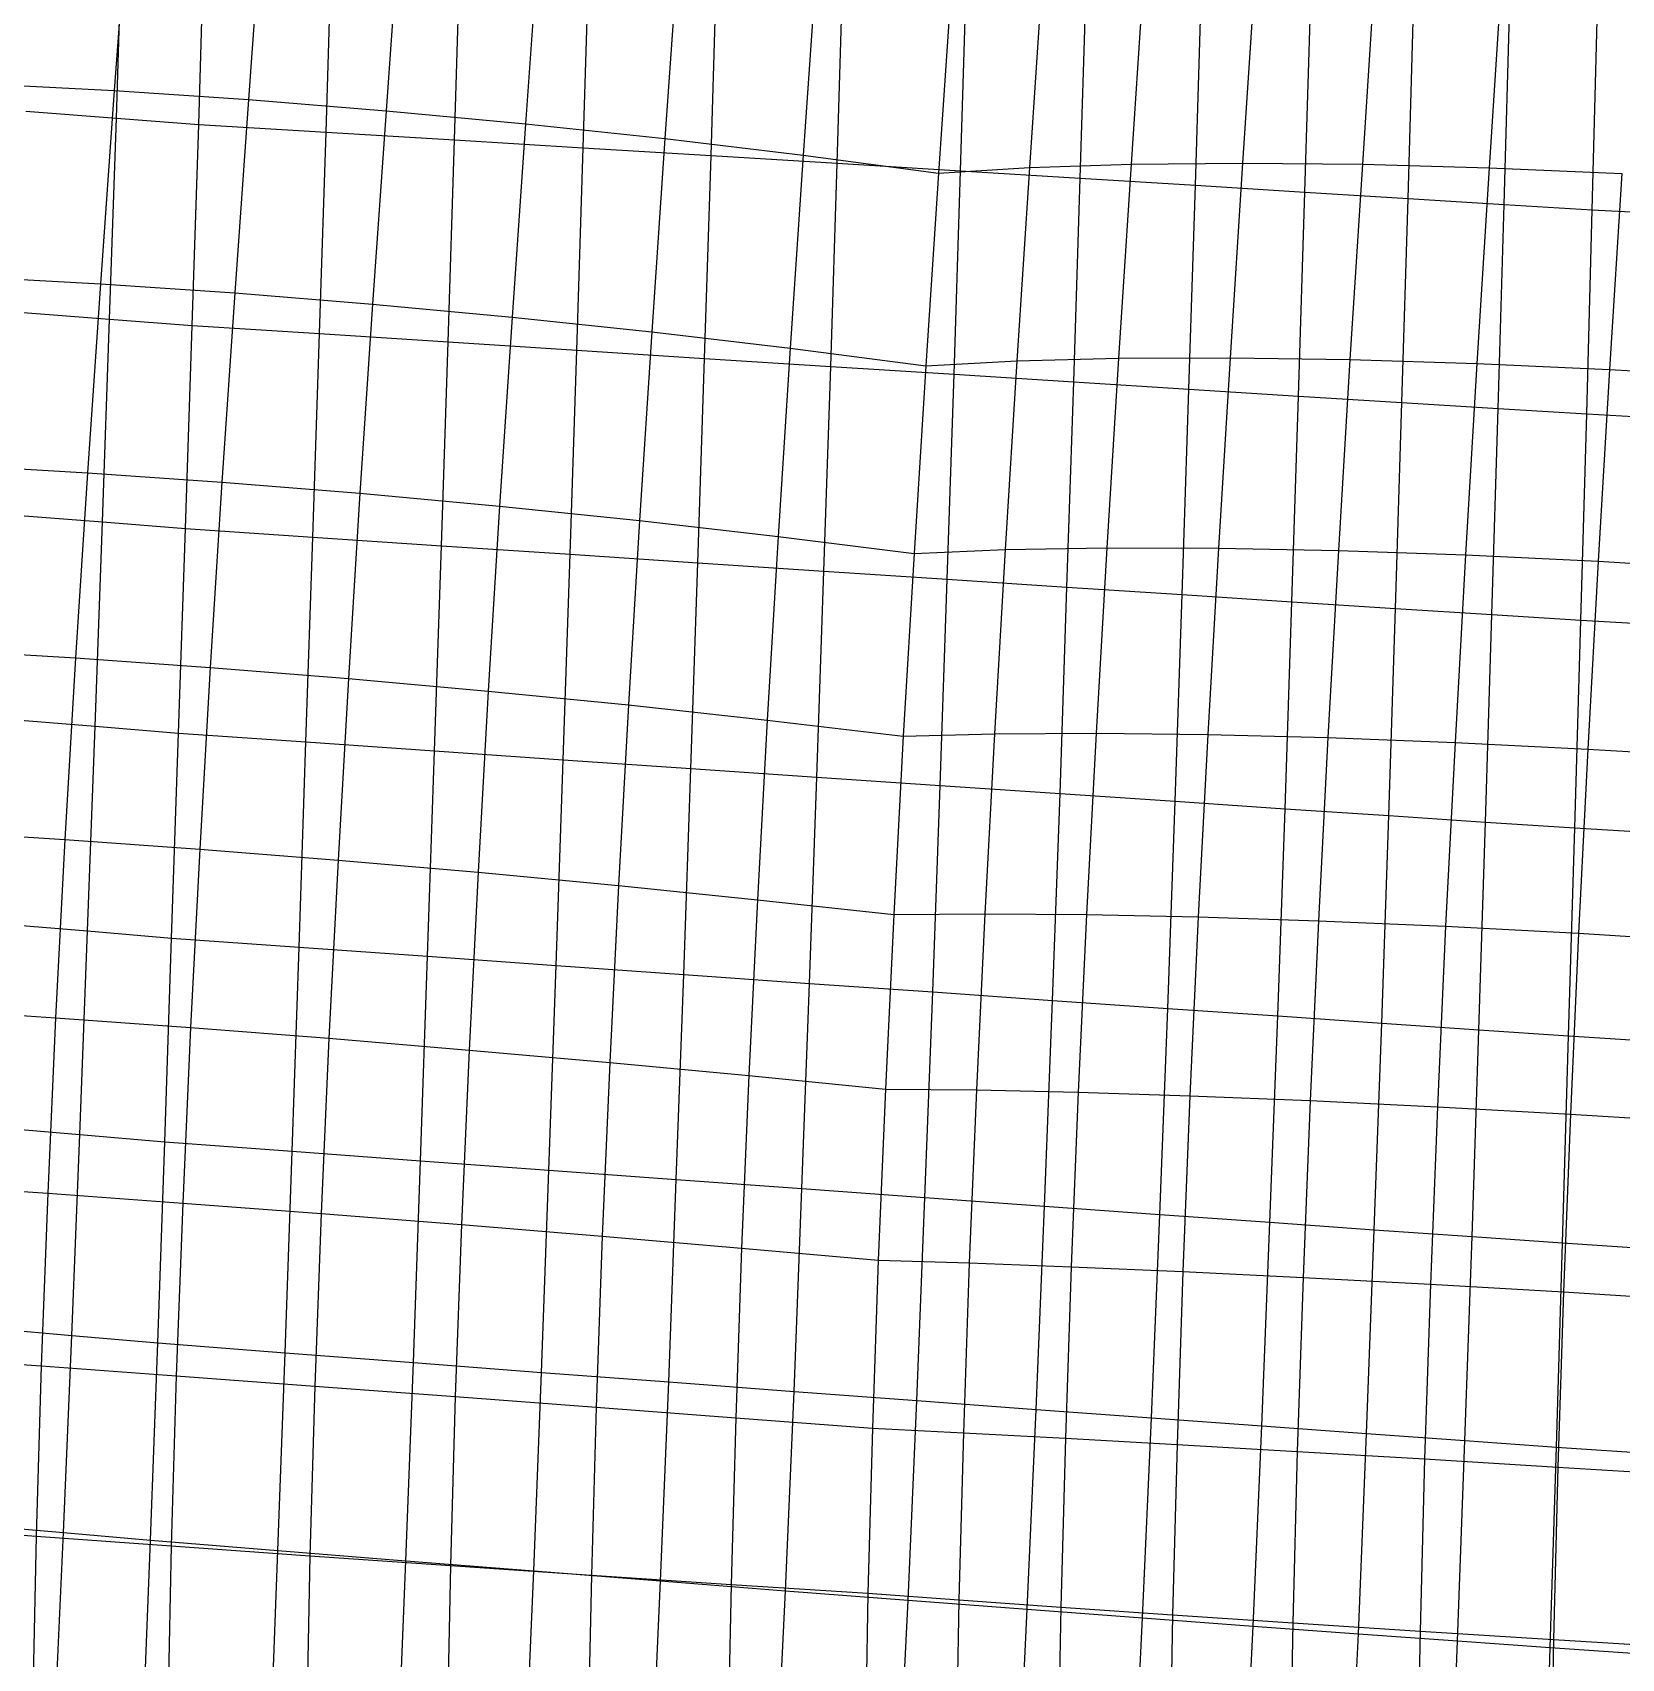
# Model space of a CAD drawing. Extents: x -429 to 429, y -1 to 209.
# Drawn here: x -190.44 to -165.32, y 55.28 to 80.99 of the extents above; entities that cross this region are included whole.
import ezdxf

# ---------------------------------------------------------------- set-up
doc = ezdxf.new("R2010")
doc.units = 0

msp = doc.modelspace()

# ---------------------------------------------------------------- linework, layer by layer
at = {"layer": 'default', "color": 5, "linetype": 'CONTINUOUS'}
for p, q in [((-188.917, 83.18, 8.406), (-189.147, 80.068, 7.979)), ((-186.796, 83.042, 7.758), (-187.024, 79.926, 7.33)), ((-184.623, 82.869, 7.337), (-184.848, 79.75, 6.908)), ((-182.423, 82.664, 7.148), (-182.645, 79.544, 6.719)), ((-180.22, 82.428, 7.194), (-180.439, 79.308, 6.764)), ((-178.038, 82.165, 7.473), (-178.254, 79.046, 7.042)), ((-172.86, 82.038, 4.706), (-173.069, 78.904, 4.271)), ((-171.1, 82.063, 3.322), (-171.308, 78.921, 2.886)), ((-169.208, 82.05, 2.13), (-169.414, 78.902, 1.692)), ((-175.904, 81.877, 7.982), (-176.115, 78.76, 7.552)), ((-175.904, 81.877, 7.982), (-176.115, 78.76, 7.552)), ((-174.467, 81.976, 6.265), (-174.678, 78.85, 5.832)), ((-167.203, 82, 1.141), (-167.408, 78.847, 0.702)), ((-191.194, 80.175, 8.848), (-189.147, 80.068, 7.979)), ((-189.147, 80.068, 7.979), (-189.366, 77.015, 7.579)), ((-189.147, 80.068, 7.979), (-187.024, 79.926, 7.33)), ((-187.024, 79.926, 7.33), (-187.241, 76.87, 6.929)), ((-187.024, 79.926, 7.33), (-184.848, 79.75, 6.908)), ((-184.848, 79.75, 6.908), (-185.062, 76.693, 6.507)), ((-184.848, 79.75, 6.908), (-182.645, 79.544, 6.719)), ((-182.645, 79.544, 6.719), (-182.856, 76.487, 6.317)), ((-182.645, 79.544, 6.719), (-180.439, 79.308, 6.764)), ((-180.439, 79.308, 6.764), (-180.647, 76.253, 6.362)), ((-180.439, 79.308, 6.764), (-178.254, 79.046, 7.042)), ((-178.254, 79.046, 7.042), (-178.458, 75.996, 6.641)), ((-178.254, 79.046, 7.042), (-176.115, 78.76, 7.552)), ((-173.069, 78.904, 4.271), (-171.308, 78.921, 2.886)), ((-171.308, 78.921, 2.886), (-171.506, 75.843, 2.478)), ((-171.308, 78.921, 2.886), (-169.414, 78.902, 1.692)), ((-176.115, 78.76, 7.552), (-176.316, 75.717, 7.151)), ((-176.115, 78.76, 7.552), (-176.316, 75.717, 7.151)), ((-176.115, 78.76, 7.552), (-174.678, 78.85, 5.832)), ((-174.678, 78.85, 5.832), (-174.877, 75.793, 5.429)), ((-174.678, 78.85, 5.832), (-173.069, 78.904, 4.271)), ((-173.069, 78.904, 4.271), (-173.268, 75.835, 3.865)), ((-169.414, 78.902, 1.692), (-169.61, 75.816, 1.282)), ((-169.414, 78.902, 1.692), (-167.408, 78.847, 0.702)), ((-167.408, 78.847, 0.702), (-167.602, 75.755, 0.291)), ((-167.408, 78.847, 0.702), (-165.312, 78.756, -0.072)), ((-165.312, 78.756, -0.072), (-165.504, 75.659, -0.485)), ((-191.416, 77.127, 8.45), (-189.366, 77.015, 7.579)), ((-189.366, 77.015, 7.579), (-189.571, 74.026, 7.217)), ((-189.366, 77.015, 7.579), (-187.241, 76.87, 6.929)), ((-187.241, 76.87, 6.929), (-187.443, 73.878, 6.566)), ((-187.241, 76.87, 6.929), (-185.062, 76.693, 6.507)), ((-185.062, 76.693, 6.507), (-185.262, 73.701, 6.143)), ((-185.062, 76.693, 6.507), (-182.856, 76.487, 6.317)), ((-182.856, 76.487, 6.317), (-183.053, 73.498, 5.953)), ((-182.856, 76.487, 6.317), (-180.647, 76.253, 6.362)), ((-180.647, 76.253, 6.362), (-180.84, 73.27, 5.998)), ((-180.647, 76.253, 6.362), (-178.458, 75.996, 6.641)), ((-178.458, 75.996, 6.641), (-178.648, 73.02, 6.278)), ((-178.458, 75.996, 6.641), (-176.316, 75.717, 7.151)), ((-173.268, 75.835, 3.865), (-171.506, 75.843, 2.478)), ((-171.506, 75.843, 2.478), (-171.69, 72.834, 2.108)), ((-171.506, 75.843, 2.478), (-169.61, 75.816, 1.282)), ((-176.316, 75.717, 7.151), (-176.502, 72.751, 6.789)), ((-176.316, 75.717, 7.151), (-176.502, 72.751, 6.789)), ((-176.316, 75.717, 7.151), (-174.877, 75.793, 5.429)), ((-174.877, 75.793, 5.429), (-175.063, 72.811, 5.064)), ((-174.877, 75.793, 5.429), (-173.268, 75.835, 3.865)), ((-173.268, 75.835, 3.865), (-173.453, 72.838, 3.498)), ((-169.61, 75.816, 1.282), (-169.793, 72.796, 0.91)), ((-169.61, 75.816, 1.282), (-167.602, 75.755, 0.291)), ((-167.602, 75.755, 0.291), (-167.784, 72.727, -0.083)), ((-167.602, 75.755, 0.291), (-165.504, 75.659, -0.485)), ((-165.504, 75.659, -0.485), (-165.684, 72.627, -0.859)), ((-165.504, 75.659, -0.485), (-163.34, 75.531, -1.035)), ((-191.623, 74.144, 8.089), (-189.571, 74.026, 7.217)), ((-189.571, 74.026, 7.217), (-189.758, 71.098, 6.9)), ((-189.571, 74.026, 7.217), (-187.443, 73.878, 6.566)), ((-187.443, 73.878, 6.566), (-187.628, 70.948, 6.248)), ((-187.443, 73.878, 6.566), (-185.262, 73.701, 6.143)), ((-185.262, 73.701, 6.143), (-185.445, 70.772, 5.824)), ((-185.262, 73.701, 6.143), (-183.053, 73.498, 5.953)), ((-183.053, 73.498, 5.953), (-183.233, 70.573, 5.635)), ((-183.053, 73.498, 5.953), (-180.84, 73.27, 5.998)), ((-180.84, 73.27, 5.998), (-181.017, 70.354, 5.68)), ((-180.84, 73.27, 5.998), (-178.648, 73.02, 6.278)), ((-178.648, 73.02, 6.278), (-178.822, 70.115, 5.961)), ((-178.648, 73.02, 6.278), (-176.502, 72.751, 6.789)), ((-176.502, 72.751, 6.789), (-176.671, 69.861, 6.473)), ((-176.502, 72.751, 6.789), (-176.671, 69.861, 6.473)), ((-176.502, 72.751, 6.789), (-175.063, 72.811, 5.064)), ((-175.063, 72.811, 5.064), (-175.232, 69.9, 4.745)), ((-175.063, 72.811, 5.064), (-173.453, 72.838, 3.498)), ((-173.453, 72.838, 3.498), (-173.622, 69.909, 3.176)), ((-173.453, 72.838, 3.498), (-171.69, 72.834, 2.108)), ((-171.69, 72.834, 2.108), (-171.858, 69.889, 1.784)), ((-171.69, 72.834, 2.108), (-169.793, 72.796, 0.91)), ((-169.793, 72.796, 0.91), (-169.96, 69.84, 0.584)), ((-169.793, 72.796, 0.91), (-167.784, 72.727, -0.083)), ((-167.784, 72.727, -0.083), (-167.949, 69.763, -0.41)), ((-167.784, 72.727, -0.083), (-165.684, 72.627, -0.859)), ((-165.684, 72.627, -0.859), (-165.848, 69.657, -1.187)), ((-165.684, 72.627, -0.859), (-163.518, 72.497, -1.41)), ((-191.812, 71.222, 7.773), (-189.758, 71.098, 6.9)), ((-189.758, 71.098, 6.9), (-189.926, 68.227, 6.633)), ((-189.758, 71.098, 6.9), (-187.628, 70.948, 6.248)), ((-187.628, 70.948, 6.248), (-187.794, 68.075, 5.981)), ((-187.628, 70.948, 6.248), (-185.445, 70.772, 5.824)), ((-185.445, 70.772, 5.824), (-185.608, 67.902, 5.557)), ((-185.445, 70.772, 5.824), (-183.233, 70.573, 5.635)), ((-183.233, 70.573, 5.635), (-183.394, 67.709, 5.367)), ((-183.233, 70.573, 5.635), (-181.017, 70.354, 5.68)), ((-181.017, 70.354, 5.68), (-181.175, 67.5, 5.414)), ((-181.017, 70.354, 5.68), (-178.822, 70.115, 5.961)), ((-178.822, 70.115, 5.961), (-178.976, 67.276, 5.695)), ((-178.822, 70.115, 5.961), (-176.671, 69.861, 6.473)), ((-176.671, 69.861, 6.473), (-176.823, 67.04, 6.209)), ((-176.671, 69.861, 6.473), (-176.823, 67.04, 6.209)), ((-176.671, 69.861, 6.473), (-175.232, 69.9, 4.745)), ((-175.232, 69.9, 4.745), (-175.384, 67.054, 4.478)), ((-175.232, 69.9, 4.745), (-173.622, 69.909, 3.176)), ((-173.622, 69.909, 3.176), (-173.773, 67.043, 2.907)), ((-173.622, 69.909, 3.176), (-171.858, 69.889, 1.784)), ((-171.858, 69.889, 1.784), (-172.008, 67.006, 1.513)), ((-171.858, 69.889, 1.784), (-169.96, 69.84, 0.584)), ((-169.96, 69.84, 0.584), (-170.109, 66.943, 0.311)), ((-169.96, 69.84, 0.584), (-167.949, 69.763, -0.41)), ((-167.949, 69.763, -0.41), (-168.098, 66.856, -0.684)), ((-167.949, 69.763, -0.41), (-165.848, 69.657, -1.187)), ((-165.848, 69.657, -1.187), (-165.995, 66.746, -1.462)), ((-165.848, 69.657, -1.187), (-163.68, 69.526, -1.739)), ((-191.981, 68.356, 7.507), (-189.926, 68.227, 6.633)), ((-189.926, 68.227, 6.633), (-190.073, 65.408, 6.422)), ((-189.926, 68.227, 6.633), (-187.794, 68.075, 5.981)), ((-187.794, 68.075, 5.981), (-187.939, 65.254, 5.769)), ((-187.794, 68.075, 5.981), (-185.608, 67.902, 5.557)), ((-185.608, 67.902, 5.557), (-185.752, 65.084, 5.345)), ((-185.608, 67.902, 5.557), (-183.394, 67.709, 5.367)), ((-183.394, 67.709, 5.367), (-183.535, 64.899, 5.156)), ((-183.394, 67.709, 5.367), (-181.175, 67.5, 5.414)), ((-181.175, 67.5, 5.414), (-181.313, 64.702, 5.203)), ((-181.175, 67.5, 5.414), (-178.976, 67.276, 5.695)), ((-178.976, 67.276, 5.695), (-179.112, 64.495, 5.485)), ((-178.976, 67.276, 5.695), (-176.823, 67.04, 6.209)), ((-176.823, 67.04, 6.209), (-176.955, 64.28, 6.001)), ((-176.823, 67.04, 6.209), (-176.955, 64.28, 6.001)), ((-176.823, 67.04, 6.209), (-175.384, 67.054, 4.478)), ((-175.384, 67.054, 4.478), (-175.516, 64.267, 4.267)), ((-175.384, 67.054, 4.478), (-173.773, 67.043, 2.907)), ((-173.773, 67.043, 2.907), (-173.905, 64.233, 2.693)), ((-173.773, 67.043, 2.907), (-172.008, 67.006, 1.513)), ((-172.008, 67.006, 1.513), (-172.14, 64.177, 1.297)), ((-172.008, 67.006, 1.513), (-170.109, 66.943, 0.311)), ((-170.109, 66.943, 0.311), (-170.24, 64.1, 0.094)), ((-170.109, 66.943, 0.311), (-168.098, 66.856, -0.684)), ((-168.098, 66.856, -0.684), (-168.228, 64.003, -0.902)), ((-168.098, 66.856, -0.684), (-165.995, 66.746, -1.462)), ((-165.995, 66.746, -1.462), (-166.124, 63.886, -1.681)), ((-165.995, 66.746, -1.462), (-163.826, 66.612, -2.015)), ((-192.129, 65.543, 7.297), (-190.073, 65.408, 6.422)), ((-190.073, 65.408, 6.422), (-190.198, 62.634, 6.268)), ((-190.073, 65.408, 6.422), (-187.939, 65.254, 5.769)), ((-187.939, 65.254, 5.769), (-188.063, 62.479, 5.615)), ((-187.939, 65.254, 5.769), (-185.752, 65.084, 5.345)), ((-185.752, 65.084, 5.345), (-185.874, 62.313, 5.191)), ((-185.752, 65.084, 5.345), (-183.535, 64.899, 5.156)), ((-183.535, 64.899, 5.156), (-183.655, 62.138, 5.002)), ((-183.535, 64.899, 5.156), (-181.313, 64.702, 5.203)), ((-181.313, 64.702, 5.203), (-181.431, 61.955, 5.05)), ((-181.313, 64.702, 5.203), (-179.112, 64.495, 5.485)), ((-179.112, 64.495, 5.485), (-179.227, 61.766, 5.333)), ((-179.112, 64.495, 5.485), (-176.955, 64.28, 6.001)), ((-176.955, 64.28, 6.001), (-177.067, 61.574, 5.85)), ((-176.955, 64.28, 6.001), (-177.067, 61.574, 5.85)), ((-176.955, 64.28, 6.001), (-175.516, 64.267, 4.267)), ((-175.516, 64.267, 4.267), (-175.628, 61.532, 4.114)), ((-175.516, 64.267, 4.267), (-173.905, 64.233, 2.693)), ((-173.905, 64.233, 2.693), (-174.017, 61.473, 2.538)), ((-173.905, 64.233, 2.693), (-172.14, 64.177, 1.297)), ((-172.14, 64.177, 1.297), (-172.252, 61.397, 1.141)), ((-172.14, 64.177, 1.297), (-170.24, 64.1, 0.094)), ((-170.24, 64.1, 0.094), (-170.352, 61.304, -0.063)), ((-170.24, 64.1, 0.094), (-168.228, 64.003, -0.902)), ((-168.228, 64.003, -0.902), (-168.338, 61.196, -1.061)), ((-168.228, 64.003, -0.902), (-166.124, 63.886, -1.681)), ((-166.124, 63.886, -1.681), (-166.234, 61.074, -1.84)), ((-166.124, 63.886, -1.681), (-163.953, 63.752, -2.234)), ((-192.255, 62.776, 7.144), (-190.198, 62.634, 6.268)), ((-190.198, 62.634, 6.268), (-190.301, 59.904, 6.176)), ((-190.198, 62.634, 6.268), (-188.063, 62.479, 5.615)), ((-188.063, 62.479, 5.615), (-188.165, 59.748, 5.522)), ((-188.063, 62.479, 5.615), (-185.874, 62.313, 5.191)), ((-185.874, 62.313, 5.191), (-185.974, 59.587, 5.098)), ((-185.874, 62.313, 5.191), (-183.655, 62.138, 5.002)), ((-183.655, 62.138, 5.002), (-183.754, 59.421, 4.909)), ((-183.655, 62.138, 5.002), (-181.431, 61.955, 5.05)), ((-181.431, 61.955, 5.05), (-181.528, 59.253, 4.957)), ((-181.431, 61.955, 5.05), (-179.227, 61.766, 5.333)), ((-179.227, 61.766, 5.333), (-179.321, 59.085, 5.242)), ((-179.227, 61.766, 5.333), (-177.067, 61.574, 5.85)), ((-177.067, 61.574, 5.85), (-177.159, 58.918, 5.759)), ((-177.067, 61.574, 5.85), (-177.159, 58.918, 5.759)), ((-177.067, 61.574, 5.85), (-175.628, 61.532, 4.114)), ((-175.628, 61.532, 4.114), (-175.72, 58.846, 4.021)), ((-175.628, 61.532, 4.114), (-174.017, 61.473, 2.538)), ((-174.017, 61.473, 2.538), (-174.109, 58.76, 2.445)), ((-174.017, 61.473, 2.538), (-172.252, 61.397, 1.141)), ((-172.252, 61.397, 1.141), (-172.344, 58.662, 1.046)), ((-172.252, 61.397, 1.141), (-170.352, 61.304, -0.063)), ((-170.352, 61.304, -0.063), (-170.443, 58.553, -0.159)), ((-170.352, 61.304, -0.063), (-168.338, 61.196, -1.061)), ((-168.338, 61.196, -1.061), (-168.429, 58.433, -1.157)), ((-168.338, 61.196, -1.061), (-166.234, 61.074, -1.84)), ((-166.234, 61.074, -1.84), (-166.324, 58.305, -1.937)), ((-166.234, 61.074, -1.84), (-164.061, 60.939, -2.393)), ((-192.359, 60.052, 7.052), (-190.301, 59.904, 6.176)), ((-190.301, 59.904, 6.176), (-190.381, 57.215, 6.145)), ((-190.301, 59.904, 6.176), (-188.165, 59.748, 5.522)), ((-188.165, 59.748, 5.522), (-188.244, 57.058, 5.492)), ((-188.165, 59.748, 5.522), (-185.974, 59.587, 5.098)), ((-185.974, 59.587, 5.098), (-186.052, 56.902, 5.068)), ((-185.974, 59.587, 5.098), (-183.754, 59.421, 4.909)), ((-183.754, 59.421, 4.909), (-183.83, 56.747, 4.879)), ((-183.754, 59.421, 4.909), (-181.528, 59.253, 4.957)), ((-181.528, 59.253, 4.957), (-181.603, 56.596, 4.927)), ((-181.528, 59.253, 4.957), (-179.321, 59.085, 5.242)), ((-179.321, 59.085, 5.242), (-179.395, 56.45, 5.211)), ((-179.321, 59.085, 5.242), (-177.159, 58.918, 5.759)), ((-177.159, 58.918, 5.759), (-177.23, 56.31, 5.729)), ((-177.159, 58.918, 5.759), (-177.23, 56.31, 5.729)), ((-177.159, 58.918, 5.759), (-175.72, 58.846, 4.021)), ((-175.72, 58.846, 4.021), (-175.792, 56.205, 3.991)), ((-175.72, 58.846, 4.021), (-174.109, 58.76, 2.445)), ((-174.109, 58.76, 2.445), (-174.181, 56.091, 2.413)), ((-174.109, 58.76, 2.445), (-172.344, 58.662, 1.046)), ((-172.344, 58.662, 1.046), (-172.415, 55.97, 1.014)), ((-172.344, 58.662, 1.046), (-170.443, 58.553, -0.159)), ((-170.443, 58.553, -0.159), (-170.514, 55.843, -0.191)), ((-170.443, 58.553, -0.159), (-168.429, 58.433, -1.157)), ((-168.429, 58.433, -1.157), (-168.5, 55.712, -1.189)), ((-168.429, 58.433, -1.157), (-166.324, 58.305, -1.937)), ((-166.324, 58.305, -1.937), (-166.394, 55.578, -1.969)), ((-166.324, 58.305, -1.937), (-164.15, 58.17, -2.49)), ((-192.44, 57.369, 7.022), (-190.381, 57.215, 6.145)), ((-190.381, 57.215, 6.145), (-190.438, 54.564, 6.179)), ((-190.381, 57.215, 6.145), (-188.244, 57.058, 5.492)), ((-188.244, 57.058, 5.492), (-188.3, 54.407, 5.525)), ((-188.244, 57.058, 5.492), (-186.052, 56.902, 5.068)), ((-186.052, 56.902, 5.068), (-186.107, 54.256, 5.101)), ((-186.052, 56.902, 5.068), (-183.83, 56.747, 4.879)), ((-183.83, 56.747, 4.879), (-183.885, 54.114, 4.912)), ((-183.83, 56.747, 4.879), (-181.603, 56.596, 4.927)), ((-181.603, 56.596, 4.927), (-181.656, 53.98, 4.96)), ((-181.603, 56.596, 4.927), (-179.395, 56.45, 5.211)), ((-179.395, 56.45, 5.211), (-179.446, 53.857, 5.244)), ((-179.395, 56.45, 5.211), (-177.23, 56.31, 5.729)), ((-177.23, 56.31, 5.729), (-177.28, 53.747, 5.761)), ((-177.23, 56.31, 5.729), (-177.28, 53.747, 5.761)), ((-177.23, 56.31, 5.729), (-175.792, 56.205, 3.991)), ((-175.792, 56.205, 3.991), (-175.842, 53.607, 4.024)), ((-175.792, 56.205, 3.991), (-174.181, 56.091, 2.413)), ((-174.181, 56.091, 2.413), (-174.231, 53.464, 2.446)), ((-174.181, 56.091, 2.413), (-172.415, 55.97, 1.014)), ((-172.415, 55.97, 1.014), (-172.465, 53.319, 1.048)), ((-172.415, 55.97, 1.014), (-170.514, 55.843, -0.191)), ((-170.514, 55.843, -0.191), (-170.565, 53.174, -0.158)), ((-170.514, 55.843, -0.191), (-168.5, 55.712, -1.189)), ((-168.5, 55.712, -1.189), (-168.55, 53.031, -1.156)), ((-168.5, 55.712, -1.189), (-166.394, 55.578, -1.969)), ((-166.394, 55.578, -1.969), (-166.443, 52.891, -1.935)), ((-166.394, 55.578, -1.969), (-164.219, 55.443, -2.522))]:
    msp.add_line(p, q, dxfattribs=at)
at = {"layer": 'default', "color": 3, "linetype": 'CONTINUOUS'}
for p, q in [((-189.112, 79.632, 48.87), (-189.012, 82.777, 48.897)), ((-187.81, 79.532, 47.351), (-187.715, 82.675, 47.372)), ((-187.81, 79.532, 47.351), (-187.715, 82.675, 47.372)), ((-185.798, 79.41, 47.664), (-185.704, 82.563, 47.693)), ((-183.767, 79.287, 47.801), (-183.673, 82.449, 47.835)), ((-181.732, 79.163, 47.759), (-181.638, 82.333, 47.798)), ((-179.71, 79.04, 47.539), (-179.615, 82.217, 47.581)), ((-177.716, 78.918, 47.142), (-177.62, 82.101, 47.186)), ((-175.765, 78.798, 46.573), (-175.669, 81.986, 46.617)), ((-173.873, 78.682, 45.834), (-173.777, 81.874, 45.878)), ((-172.054, 78.571, 44.932), (-171.958, 81.764, 44.974)), ((-170.322, 78.464, 43.874), (-170.227, 81.659, 43.913)), ((-168.69, 78.363, 42.668), (-168.598, 81.558, 42.702)), ((-167.172, 78.269, 41.323), (-167.083, 81.463, 41.353)), ((-165.778, 78.183, 39.85), (-165.694, 81.375, 39.874)), ((-165.778, 78.183, 39.85), (-165.694, 81.375, 39.874)), ((-190.543, 79.74, 50.27), (-189.112, 79.632, 48.87)), ((-189.22, 76.455, 48.827), (-189.112, 79.632, 48.87)), ((-189.112, 79.632, 48.87), (-187.81, 79.532, 47.351)), ((-187.913, 76.355, 47.313), (-187.81, 79.532, 47.351)), ((-187.913, 76.355, 47.313), (-187.81, 79.532, 47.351)), ((-187.81, 79.532, 47.351), (-185.798, 79.41, 47.664)), ((-185.9, 76.225, 47.619), (-185.798, 79.41, 47.664)), ((-185.798, 79.41, 47.664), (-183.767, 79.287, 47.801)), ((-183.868, 76.094, 47.749), (-183.767, 79.287, 47.801)), ((-183.767, 79.287, 47.801), (-181.732, 79.163, 47.759)), ((-181.834, 75.963, 47.703), (-181.732, 79.163, 47.759)), ((-181.732, 79.163, 47.759), (-179.71, 79.04, 47.539)), ((-179.812, 75.834, 47.479), (-179.71, 79.04, 47.539)), ((-179.71, 79.04, 47.539), (-177.716, 78.918, 47.142)), ((-177.819, 75.707, 47.081), (-177.716, 78.918, 47.142)), ((-177.716, 78.918, 47.142), (-175.765, 78.798, 46.573)), ((-175.869, 75.583, 46.511), (-175.765, 78.798, 46.573)), ((-175.765, 78.798, 46.573), (-173.873, 78.682, 45.834)), ((-173.976, 75.463, 45.773), (-173.873, 78.682, 45.834)), ((-173.873, 78.682, 45.834), (-172.054, 78.571, 44.932)), ((-172.157, 75.348, 44.873), (-172.054, 78.571, 44.932)), ((-172.054, 78.571, 44.932), (-170.322, 78.464, 43.874)), ((-170.423, 75.239, 43.818), (-170.322, 78.464, 43.874)), ((-170.322, 78.464, 43.874), (-168.69, 78.363, 42.668)), ((-168.789, 75.137, 42.616), (-168.69, 78.363, 42.668)), ((-168.69, 78.363, 42.668), (-167.172, 78.269, 41.323)), ((-167.266, 75.043, 41.276), (-167.172, 78.269, 41.323)), ((-167.172, 78.269, 41.323), (-165.778, 78.183, 39.85)), ((-165.867, 74.957, 39.808), (-165.778, 78.183, 39.85)), ((-165.867, 74.957, 39.808), (-165.778, 78.183, 39.85)), ((-165.778, 78.183, 39.85), (-163.756, 78.076, 40.259)), ((-190.655, 76.564, 50.222), (-189.22, 76.455, 48.827)), ((-189.333, 73.248, 48.772), (-189.22, 76.455, 48.827)), ((-189.22, 76.455, 48.827), (-187.913, 76.355, 47.313)), ((-188.021, 73.145, 47.263), (-187.913, 76.355, 47.313)), ((-188.021, 73.145, 47.263), (-187.913, 76.355, 47.313)), ((-187.913, 76.355, 47.313), (-185.9, 76.225, 47.619)), ((-186.006, 73.009, 47.562), (-185.9, 76.225, 47.619)), ((-185.9, 76.225, 47.619), (-183.868, 76.094, 47.749)), ((-183.974, 72.872, 47.686), (-183.868, 76.094, 47.749)), ((-183.868, 76.094, 47.749), (-181.834, 75.963, 47.703)), ((-181.94, 72.736, 47.634), (-181.834, 75.963, 47.703)), ((-181.834, 75.963, 47.703), (-179.812, 75.834, 47.479)), ((-179.919, 72.602, 47.408), (-179.812, 75.834, 47.479)), ((-179.812, 75.834, 47.479), (-177.819, 75.707, 47.081)), ((-177.926, 72.47, 47.007), (-177.819, 75.707, 47.081)), ((-177.819, 75.707, 47.081), (-175.869, 75.583, 46.511)), ((-175.976, 72.341, 46.437), (-175.869, 75.583, 46.511)), ((-175.869, 75.583, 46.511), (-173.976, 75.463, 45.773)), ((-174.084, 72.217, 45.7), (-173.976, 75.463, 45.773)), ((-173.976, 75.463, 45.773), (-172.157, 75.348, 44.873)), ((-172.263, 72.099, 44.802), (-172.157, 75.348, 44.873)), ((-172.157, 75.348, 44.873), (-170.423, 75.239, 43.818)), ((-170.528, 71.987, 43.75), (-170.423, 75.239, 43.818)), ((-170.423, 75.239, 43.818), (-168.789, 75.137, 42.616)), ((-168.892, 71.882, 42.552), (-168.789, 75.137, 42.616)), ((-168.789, 75.137, 42.616), (-167.266, 75.043, 41.276)), ((-167.366, 71.785, 41.217), (-167.266, 75.043, 41.276)), ((-167.266, 75.043, 41.276), (-165.867, 74.957, 39.808)), ((-165.961, 71.697, 39.755), (-165.867, 74.957, 39.808)), ((-165.961, 71.697, 39.755), (-165.867, 74.957, 39.808)), ((-165.867, 74.957, 39.808), (-163.844, 74.842, 40.21)), ((-190.772, 73.36, 50.162), (-189.333, 73.248, 48.772)), ((-189.448, 70.017, 48.714), (-189.333, 73.248, 48.772)), ((-189.333, 73.248, 48.772), (-188.021, 73.145, 47.263)), ((-188.13, 69.91, 47.21), (-188.021, 73.145, 47.263)), ((-188.13, 69.91, 47.21), (-188.021, 73.145, 47.263)), ((-188.021, 73.145, 47.263), (-186.006, 73.009, 47.562)), ((-186.115, 69.77, 47.501), (-186.006, 73.009, 47.562)), ((-186.006, 73.009, 47.562), (-183.974, 72.872, 47.686)), ((-184.082, 69.629, 47.619), (-183.974, 72.872, 47.686)), ((-183.974, 72.872, 47.686), (-181.94, 72.736, 47.634)), ((-182.049, 69.489, 47.563), (-181.94, 72.736, 47.634)), ((-181.94, 72.736, 47.634), (-179.919, 72.602, 47.408)), ((-180.028, 69.35, 47.333), (-179.919, 72.602, 47.408)), ((-179.919, 72.602, 47.408), (-177.926, 72.47, 47.007)), ((-178.036, 69.214, 46.93), (-177.926, 72.47, 47.007)), ((-177.926, 72.47, 47.007), (-175.976, 72.341, 46.437)), ((-176.086, 69.081, 46.359), (-175.976, 72.341, 46.437)), ((-175.976, 72.341, 46.437), (-174.084, 72.217, 45.7)), ((-174.194, 68.953, 45.623), (-174.084, 72.217, 45.7)), ((-174.084, 72.217, 45.7), (-172.263, 72.099, 44.802)), ((-172.373, 68.831, 44.727), (-172.263, 72.099, 44.802)), ((-172.263, 72.099, 44.802), (-170.528, 71.987, 43.75)), ((-170.636, 68.714, 43.679), (-170.528, 71.987, 43.75)), ((-170.528, 71.987, 43.75), (-168.892, 71.882, 42.552)), ((-168.997, 68.605, 42.485), (-168.892, 71.882, 42.552)), ((-168.892, 71.882, 42.552), (-167.366, 71.785, 41.217)), ((-167.467, 68.504, 41.155), (-167.366, 71.785, 41.217)), ((-167.366, 71.785, 41.217), (-165.961, 71.697, 39.755)), ((-166.057, 68.412, 39.698), (-165.961, 71.697, 39.755)), ((-166.057, 68.412, 39.698), (-165.961, 71.697, 39.755)), ((-165.961, 71.697, 39.755), (-163.937, 71.577, 40.149)), ((-190.891, 70.134, 50.099), (-189.448, 70.017, 48.714)), ((-189.567, 66.782, 48.653), (-189.448, 70.017, 48.714)), ((-189.448, 70.017, 48.714), (-188.13, 69.91, 47.21)), ((-188.24, 66.669, 47.159), (-188.13, 69.91, 47.21)), ((-188.24, 66.669, 47.159), (-188.13, 69.91, 47.21)), ((-188.13, 69.91, 47.21), (-186.115, 69.77, 47.501)), ((-186.224, 66.525, 47.436), (-186.115, 69.77, 47.501)), ((-186.115, 69.77, 47.501), (-184.082, 69.629, 47.619)), ((-184.192, 66.381, 47.542), (-184.082, 69.629, 47.619)), ((-184.082, 69.629, 47.619), (-182.049, 69.489, 47.563)), ((-182.16, 66.236, 47.476), (-182.049, 69.489, 47.563)), ((-182.049, 69.489, 47.563), (-180.028, 69.35, 47.333)), ((-180.142, 66.094, 47.24), (-180.028, 69.35, 47.333)), ((-180.028, 69.35, 47.333), (-178.036, 69.214, 46.93)), ((-178.152, 65.953, 46.834), (-178.036, 69.214, 46.93)), ((-178.036, 69.214, 46.93), (-176.086, 69.081, 46.359)), ((-176.204, 65.817, 46.262), (-176.086, 69.081, 46.359)), ((-176.086, 69.081, 46.359), (-174.194, 68.953, 45.623)), ((-174.313, 65.684, 45.528), (-174.194, 68.953, 45.623)), ((-174.194, 68.953, 45.623), (-172.373, 68.831, 44.727)), ((-172.491, 65.557, 44.636), (-172.373, 68.831, 44.727)), ((-172.373, 68.831, 44.727), (-170.636, 68.714, 43.679)), ((-170.752, 65.437, 43.594), (-170.636, 68.714, 43.679)), ((-170.636, 68.714, 43.679), (-168.997, 68.605, 42.485)), ((-169.108, 65.323, 42.409), (-168.997, 68.605, 42.485)), ((-168.997, 68.605, 42.485), (-167.467, 68.504, 41.155)), ((-167.572, 65.218, 41.088), (-167.467, 68.504, 41.155)), ((-167.467, 68.504, 41.155), (-166.057, 68.412, 39.698)), ((-166.153, 65.121, 39.643), (-166.057, 68.412, 39.698)), ((-166.153, 65.121, 39.643), (-166.057, 68.412, 39.698)), ((-166.057, 68.412, 39.698), (-164.031, 68.289, 40.084)), ((-191.017, 66.903, 50.028), (-189.567, 66.782, 48.653)), ((-189.69, 63.563, 48.585), (-189.567, 66.782, 48.653)), ((-189.567, 66.782, 48.653), (-188.24, 66.669, 47.159)), ((-188.349, 63.447, 47.107), (-188.24, 66.669, 47.159)), ((-188.349, 63.447, 47.107), (-188.24, 66.669, 47.159)), ((-188.24, 66.669, 47.159), (-186.224, 66.525, 47.436)), ((-186.333, 63.298, 47.363), (-186.224, 66.525, 47.436)), ((-186.224, 66.525, 47.436), (-184.192, 66.381, 47.542)), ((-184.304, 63.149, 47.453), (-184.192, 66.381, 47.542)), ((-184.192, 66.381, 47.542), (-182.16, 66.236, 47.476)), ((-182.275, 63, 47.375), (-182.16, 66.236, 47.476)), ((-182.16, 66.236, 47.476), (-180.142, 66.094, 47.24)), ((-180.26, 62.853, 47.13), (-180.142, 66.094, 47.24)), ((-180.142, 66.094, 47.24), (-178.152, 65.953, 46.834)), ((-178.274, 62.708, 46.719), (-178.152, 65.953, 46.834)), ((-178.152, 65.953, 46.834), (-176.204, 65.817, 46.262)), ((-176.329, 62.567, 46.146), (-176.204, 65.817, 46.262)), ((-176.204, 65.817, 46.262), (-174.313, 65.684, 45.528)), ((-174.439, 62.431, 45.415), (-174.313, 65.684, 45.528)), ((-174.313, 65.684, 45.528), (-172.491, 65.557, 44.636)), ((-172.617, 62.3, 44.529), (-172.491, 65.557, 44.636)), ((-172.491, 65.557, 44.636), (-170.752, 65.437, 43.594)), ((-170.875, 62.176, 43.496), (-170.752, 65.437, 43.594)), ((-170.752, 65.437, 43.594), (-169.108, 65.323, 42.409)), ((-169.226, 62.058, 42.322), (-169.108, 65.323, 42.409)), ((-169.108, 65.323, 42.409), (-167.572, 65.218, 41.088)), ((-167.68, 61.949, 41.016), (-167.572, 65.218, 41.088)), ((-167.572, 65.218, 41.088), (-166.153, 65.121, 39.643)), ((-166.248, 61.849, 39.586), (-166.153, 65.121, 39.643)), ((-166.248, 61.849, 39.586), (-166.153, 65.121, 39.643)), ((-166.153, 65.121, 39.643), (-164.126, 64.995, 40.015)), ((-191.15, 63.69, 49.947), (-189.69, 63.563, 48.585)), ((-189.815, 60.388, 48.51), (-189.69, 63.563, 48.585)), ((-189.69, 63.563, 48.585), (-188.349, 63.447, 47.107)), ((-188.459, 60.269, 47.049), (-188.349, 63.447, 47.107)), ((-188.459, 60.269, 47.049), (-188.349, 63.447, 47.107)), ((-188.349, 63.447, 47.107), (-186.333, 63.298, 47.363)), ((-186.444, 60.113, 47.282), (-186.333, 63.298, 47.363)), ((-186.333, 63.298, 47.363), (-184.304, 63.149, 47.453)), ((-184.417, 59.958, 47.353), (-184.304, 63.149, 47.453)), ((-184.304, 63.149, 47.453), (-182.275, 63, 47.375)), ((-182.392, 59.803, 47.261), (-182.275, 63, 47.375)), ((-182.275, 63, 47.375), (-180.26, 62.853, 47.13)), ((-180.381, 59.651, 47.006), (-180.26, 62.853, 47.13)), ((-180.26, 62.853, 47.13), (-178.274, 62.708, 46.719)), ((-178.399, 59.502, 46.59), (-178.274, 62.708, 46.719)), ((-178.274, 62.708, 46.719), (-176.329, 62.567, 46.146)), ((-176.458, 59.357, 46.015), (-176.329, 62.567, 46.146)), ((-176.329, 62.567, 46.146), (-174.439, 62.431, 45.415)), ((-174.57, 59.217, 45.287), (-174.439, 62.431, 45.415)), ((-174.439, 62.431, 45.415), (-172.617, 62.3, 44.529)), ((-172.748, 59.083, 44.408), (-172.617, 62.3, 44.529)), ((-172.617, 62.3, 44.529), (-170.875, 62.176, 43.496)), ((-171.003, 58.955, 43.386), (-170.875, 62.176, 43.496)), ((-170.875, 62.176, 43.496), (-169.226, 62.058, 42.322)), ((-169.347, 58.835, 42.226), (-169.226, 62.058, 42.322)), ((-169.226, 62.058, 42.322), (-167.68, 61.949, 41.016)), ((-167.791, 58.724, 40.936), (-167.68, 61.949, 41.016)), ((-167.68, 61.949, 41.016), (-166.248, 61.849, 39.586)), ((-166.345, 58.621, 39.524), (-166.248, 61.849, 39.586)), ((-166.345, 58.621, 39.524), (-166.248, 61.849, 39.586)), ((-166.248, 61.849, 39.586), (-164.221, 61.718, 39.938)), ((-191.286, 60.517, 49.857), (-189.815, 60.388, 48.51)), ((-189.947, 57.271, 48.418), (-189.815, 60.388, 48.51)), ((-189.815, 60.388, 48.51), (-188.459, 60.269, 47.049)), ((-188.572, 57.15, 46.979), (-188.459, 60.269, 47.049)), ((-188.572, 57.15, 46.979), (-188.459, 60.269, 47.049)), ((-188.459, 60.269, 47.049), (-186.444, 60.113, 47.282)), ((-186.558, 56.987, 47.183), (-186.444, 60.113, 47.282)), ((-186.444, 60.113, 47.282), (-184.417, 59.958, 47.353)), ((-184.534, 56.824, 47.231), (-184.417, 59.958, 47.353)), ((-184.417, 59.958, 47.353), (-182.392, 59.803, 47.261)), ((-182.514, 56.663, 47.12), (-182.392, 59.803, 47.261)), ((-182.392, 59.803, 47.261), (-180.381, 59.651, 47.006)), ((-180.51, 56.505, 46.853), (-180.381, 59.651, 47.006)), ((-180.381, 59.651, 47.006), (-178.399, 59.502, 46.59)), ((-178.533, 56.351, 46.43), (-178.399, 59.502, 46.59)), ((-178.399, 59.502, 46.59), (-176.458, 59.357, 46.015)), ((-176.596, 56.202, 45.854), (-176.458, 59.357, 46.015)), ((-176.458, 59.357, 46.015), (-174.57, 59.217, 45.287)), ((-174.711, 56.058, 45.129), (-174.57, 59.217, 45.287)), ((-174.57, 59.217, 45.287), (-172.748, 59.083, 44.408)), ((-172.888, 55.921, 44.259), (-172.748, 59.083, 44.408)), ((-172.748, 59.083, 44.408), (-171.003, 58.955, 43.386)), ((-171.14, 55.791, 43.25), (-171.003, 58.955, 43.386)), ((-171.003, 58.955, 43.386), (-169.347, 58.835, 42.226)), ((-169.476, 55.67, 42.107), (-169.347, 58.835, 42.226)), ((-169.347, 58.835, 42.226), (-167.791, 58.724, 40.936)), ((-167.908, 55.558, 40.838), (-167.791, 58.724, 40.936)), ((-167.791, 58.724, 40.936), (-166.345, 58.621, 39.524)), ((-166.443, 55.455, 39.45), (-166.345, 58.621, 39.524)), ((-166.443, 55.455, 39.45), (-166.345, 58.621, 39.524)), ((-166.345, 58.621, 39.524), (-164.317, 58.484, 39.852)), ((-191.431, 57.401, 49.745), (-189.947, 57.271, 48.418)), ((-190.09, 54.219, 48.299), (-189.947, 57.271, 48.418)), ((-189.947, 57.271, 48.418), (-188.572, 57.15, 46.979)), ((-188.69, 54.099, 46.89), (-188.572, 57.15, 46.979)), ((-188.69, 54.099, 46.89), (-188.572, 57.15, 46.979)), ((-188.572, 57.15, 46.979), (-186.558, 56.987, 47.183)), ((-186.678, 53.925, 47.055), (-186.558, 56.987, 47.183)), ((-186.558, 56.987, 47.183), (-184.534, 56.824, 47.231)), ((-184.66, 53.754, 47.07), (-184.534, 56.824, 47.231)), ((-184.534, 56.824, 47.231), (-182.514, 56.663, 47.12)), ((-182.647, 53.586, 46.935), (-182.514, 56.663, 47.12)), ((-182.514, 56.663, 47.12), (-180.51, 56.505, 46.853)), ((-180.65, 53.422, 46.651), (-180.51, 56.505, 46.853)), ((-180.51, 56.505, 46.853), (-178.533, 56.351, 46.43)), ((-178.681, 53.262, 46.219), (-178.533, 56.351, 46.43)), ((-178.533, 56.351, 46.43), (-176.596, 56.202, 45.854)), ((-176.75, 53.109, 45.641), (-176.596, 56.202, 45.854)), ((-176.596, 56.202, 45.854), (-174.711, 56.058, 45.129)), ((-174.868, 52.962, 44.921), (-174.711, 56.058, 45.129)), ((-174.711, 56.058, 45.129), (-172.888, 55.921, 44.259)), ((-173.046, 52.823, 44.063), (-172.888, 55.921, 44.259)), ((-172.888, 55.921, 44.259), (-171.14, 55.791, 43.25)), ((-171.293, 52.692, 43.072), (-171.14, 55.791, 43.25)), ((-171.14, 55.791, 43.25), (-169.476, 55.67, 42.107)), ((-169.619, 52.57, 41.953), (-169.476, 55.67, 42.107)), ((-169.476, 55.67, 42.107), (-167.908, 55.558, 40.838)), ((-168.034, 52.458, 40.712), (-167.908, 55.558, 40.838)), ((-167.908, 55.558, 40.838), (-166.443, 55.455, 39.45)), ((-166.547, 52.356, 39.356), (-166.443, 55.455, 39.45)), ((-166.547, 52.356, 39.356), (-166.443, 55.455, 39.45)), ((-166.443, 55.455, 39.45), (-164.416, 55.31, 39.749))]:
    msp.add_line(p, q, dxfattribs=at)

doc.saveas('drawing.dxf')
